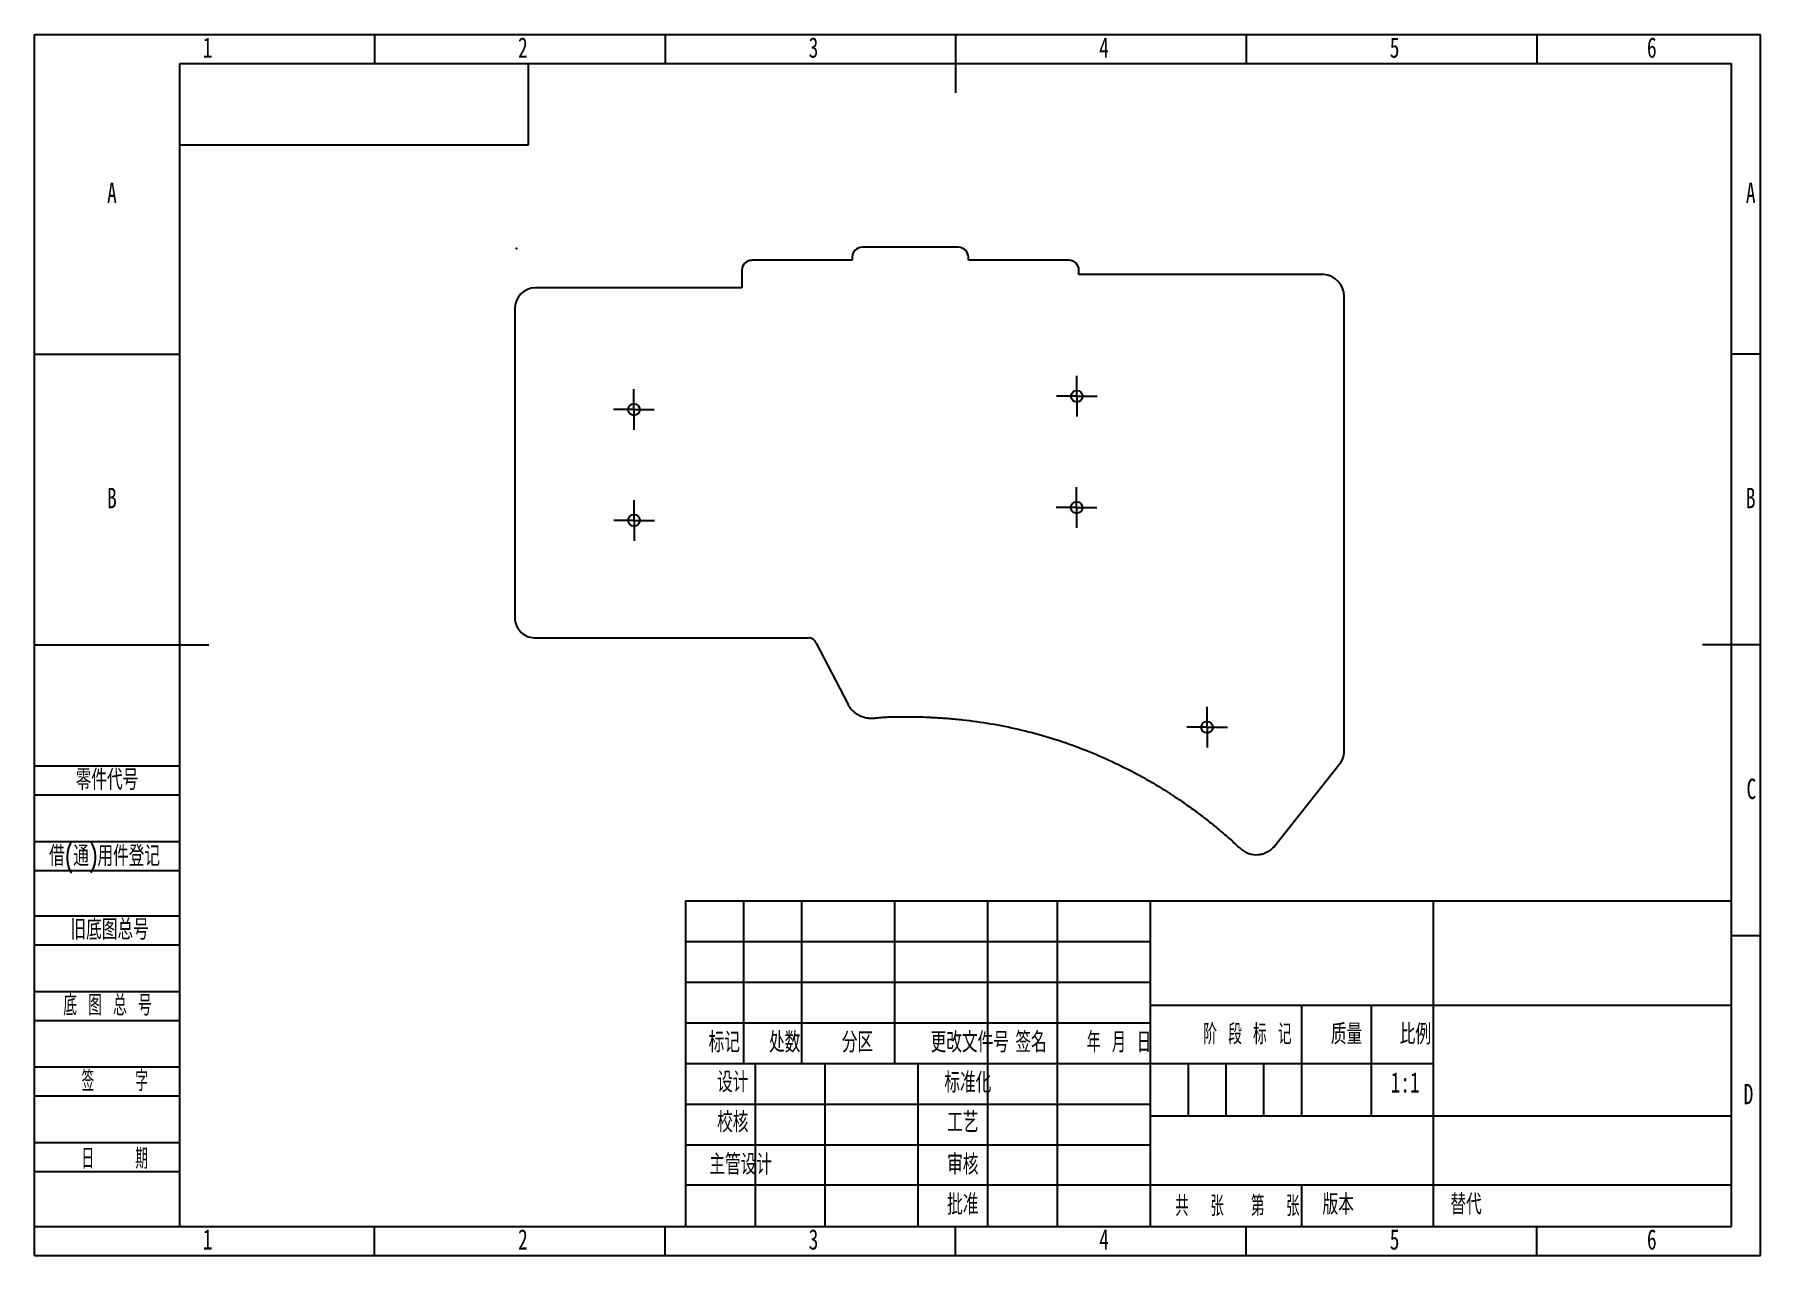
# Model space of a CAD drawing. Header units: millimetres. Extents: x 0 to 297, y 0 to 210.
import ezdxf

# ---------------------------------------------------------------- set-up
doc = ezdxf.new("R2010")
doc.units = ezdxf.units.MM
doc.header["$PDSIZE"] = -1
doc.layers.add('图框', color=7, linetype='Continuous')
doc.layers.add('粗实线层', color=7, linetype='Continuous', lineweight=25)
doc.styles.add('SLDTEXTSTYLE0', font='TXT', dxfattribs={"width": 0.7, "bigfont": 'bigfont'})
doc.styles.add('SLDTEXTSTYLE1', font='TXT', dxfattribs={"width": 0.6, "bigfont": 'bigfont'})
doc.styles.add('SLDTEXTSTYLE2', font='TXT', dxfattribs={"width": 0.614286, "bigfont": 'bigfont'})
doc.styles.add('SLDTEXTSTYLE3', font='TXT', dxfattribs={"width": 0.62, "bigfont": 'bigfont'})
doc.styles.add('SLDTEXTSTYLE4', font='TXT', dxfattribs={"width": 0.566667, "bigfont": 'bigfont'})
doc.styles.add('SLDTEXTSTYLE5', font='TXT', dxfattribs={"width": 0.7})

# ---------------------------------------------------------------- blocks, each defined once
blk = doc.blocks.new('SW_CENTERMARKSYMBOL_0')
at = {"layer": '图框', "color": 0}
for p, q in [((0, 2.5), (0, 3.5)), ((-2.5, 0), (-3.5, 0)), ((0, 0), (-2.5, 0)), ((0, 0), (0, 2.5)), ((0, 0), (0, -2.5)), ((0, 0), (2.5, 0)), ((2.5, 0), (3.5, 0)), ((0, -2.5), (0, -3.5))]:
    blk.add_line(p, q, dxfattribs=at)
blk = doc.blocks.new('SW_CENTERMARKSYMBOL_1')
at = {"layer": '图框', "color": 0}
for p, q in [((0, 2.5), (0, 3.5)), ((-2.5, 0), (-3.5, 0)), ((0, 0), (-2.5, 0)), ((0, 0), (0, 2.5)), ((0, 0), (0, -2.5)), ((0, 0), (2.5, 0)), ((2.5, 0), (3.5, 0)), ((0, -2.5), (0, -3.5))]:
    blk.add_line(p, q, dxfattribs=at)
blk = doc.blocks.new('SW_CENTERMARKSYMBOL_2')
at = {"layer": '图框', "color": 0}
for p, q in [((0, 2.5), (0, 3.5)), ((-2.5, 0), (-3.5, 0)), ((0, 0), (-2.5, 0)), ((0, 0), (0, 2.5)), ((0, 0), (0, -2.5)), ((0, 0), (2.5, 0)), ((2.5, 0), (3.5, 0)), ((0, -2.5), (0, -3.5))]:
    blk.add_line(p, q, dxfattribs=at)
blk = doc.blocks.new('SW_CENTERMARKSYMBOL_3')
at = {"layer": '图框', "color": 0}
for p, q in [((0, 2.5), (0, 3.5)), ((-2.5, 0), (-3.5, 0)), ((0, 0), (-2.5, 0)), ((0, 0), (0, 2.5)), ((0, 0), (0, -2.5)), ((0, 0), (2.5, 0)), ((2.5, 0), (3.5, 0)), ((0, -2.5), (0, -3.5))]:
    blk.add_line(p, q, dxfattribs=at)
blk = doc.blocks.new('SW_CENTERMARKSYMBOL_4')
at = {"layer": '图框', "color": 0}
for p, q in [((0, 2.5), (0, 3.5)), ((-2.5, 0), (-3.5, 0)), ((0, 0), (-2.5, 0)), ((0, 0), (0, 2.5)), ((0, 0), (0, -2.5)), ((0, 0), (2.5, 0)), ((2.5, 0), (3.5, 0)), ((0, -2.5), (0, -3.5))]:
    blk.add_line(p, q, dxfattribs=at)

msp = doc.modelspace()

# ---------------------------------------------------------------- linework, layer by layer
at = {"color": 7, "linetype": 'Continuous'}
for q in [(82.93, 173.26), (82.95, 173.22)]:
    msp.add_line((82.93, 173.22), q, dxfattribs=at)
at = {"color": 7, "linetype": 'Continuous', "lineweight": 25}
for p, q in [((158.99, 173.41), (142.41, 173.41)), ((121.72, 169.45), (121.72, 166.44)), ((140.69, 171.17), (123.43, 171.17)), ((140.69, 171.69), (140.69, 171.17)), ((160.7, 171.17), (160.7, 171.69)), ((178.01, 171.17), (160.7, 171.17)), ((179.73, 168.74), (179.73, 169.46)), ((121.72, 166.44), (86.19, 166.44)), ((221.85, 168.74), (179.73, 168.74)), ((225.36, 86.74), (225.36, 164.96)), ((82.66, 162.88), (82.66, 109.67)), ((86.32, 106.24), (133.15, 106.24)), ((134.53, 105.3), (139.93, 94.86)), ((213.4, 70.41), (224.43, 84.39))]:
    msp.add_line(p, q, dxfattribs=at)
for centre in [(179.35, 147.78), (103.15, 145.49), (179.32, 128.64), (103.16, 126.44), (201.77, 90.85)]:
    msp.add_circle(centre, 1, dxfattribs=at)
for centre, radius, start, end in [((142.41, 171.69), 1.71, 90, 180), ((158.99, 171.69), 1.71, 0, 90), ((123.43, 169.45), 1.71, 90, 180), ((178.01, 169.46), 1.71, 0, 90), ((86.23, 162.88), 3.57, 90.6196, 180), ((221.58, 164.96), 3.78, 0, 85.9567), ((86.1, 109.67), 3.44, 180, 273.6354), ((133.15, 104.76), 1.48, 21.2215, 90), ((221.93, 86.74), 3.44, 316.8376, 360)]:
    msp.add_arc(centre, radius, start, end, dxfattribs=at)
msp.add_open_spline([(139.93, 94.86), (139.98, 94.75), (140.1, 94.54), (140.34, 94.19), (140.57, 93.9), (140.89, 93.59), (141.16, 93.36), (141.49, 93.12), (141.86, 92.92), (142.19, 92.76), (142.6, 92.62), (142.95, 92.52), (143.38, 92.45), (143.86, 92.42), (144.45, 92.42), (145.34, 92.49), (146.31, 92.6), (147.49, 92.64), (148.73, 92.65), (150.36, 92.67), (151.98, 92.65), (153.41, 92.61), (154.19, 92.56), (155.07, 92.51), (156.04, 92.47), (157.68, 92.33), (160.5, 92.08), (164.54, 91.51), (169.32, 90.56), (174.04, 89.32), (178.67, 87.8), (183.21, 86), (187.63, 83.94), (191.92, 81.62), (195.38, 79.48), (198.07, 77.66), (200.05, 76.24), (201.98, 74.74), (203.57, 73.47), (204.79, 72.41), (205.74, 71.6), (206.47, 70.94), (206.99, 70.44), (207.32, 70.15), (207.55, 69.94), (207.88, 69.68), (208.32, 69.4), (209.22, 68.99), (210.31, 68.87), (211.39, 69.08), (211.96, 69.3), (212.32, 69.51), (212.51, 69.63), (212.6, 69.69), (212.88, 69.89), (213.1, 70.09), (213.31, 70.3), (213.4, 70.41)], degree=3, knots=[-0.000218, -0.000218, -0.000218, -0.000218, 0.00369, 0.007597, 0.011504, 0.015412, 0.019319, 0.023227, 0.027134, 0.031041, 0.034949, 0.038856, 0.042763, 0.046671, 0.054485, 0.0623, 0.07793, 0.093559, 0.109189, 0.124818, 0.156077, 0.171707, 0.179521, 0.187336, 0.202965, 0.218595, 0.249854, 0.312372, 0.37489, 0.437408, 0.499925, 0.562443, 0.624961, 0.687479, 0.749997, 0.781256, 0.812515, 0.843774, 0.875033, 0.890662, 0.906292, 0.921921, 0.929736, 0.933643, 0.937551, 0.941458, 0.945365, 0.95318, 0.96881, 0.976624, 0.984439, 0.986393, 0.988346, 0.9903, 0.992254, 0.996161, 1.000068, 1.000068, 1.000068, 1.000068], dxfattribs=at)
at = {"color": 7, "linetype": 'Continuous'}
msp.add_point((82.93, 173.22), dxfattribs=at)
at = {"layer": '图框'}
for p, q in [((0, 0), (0, 210)), ((0, 210), (297, 210)), ((58.5, 210), (58.5, 205)), ((108.5, 210), (108.5, 205)), ((208.5, 210), (208.5, 205)), ((258.5, 210), (258.5, 205)), ((297, 0), (297, 210)), ((0, 155), (25, 155)), ((297, 155), (292, 155)), ((0, 84.22), (25, 84.22)), ((0, 79.22), (25, 79.22)), ((0, 71.22), (25, 71.22)), ((0, 66.22), (25, 66.22)), ((0, 58.43), (25, 58.43)), ((112, 54), (192, 54)), ((297, 55), (292, 55)), ((0, 53.43), (25, 53.43)), ((0, 45.43), (25, 45.43)), ((112, 47), (192, 47)), ((0, 40.43), (25, 40.43)), ((198.5, 33), (198.5, 24)), ((205, 33), (205, 24)), ((211.5, 33), (211.5, 24)), ((0, 32.43), (25, 32.43)), ((0, 27.43), (25, 27.43)), ((0, 19.43), (25, 19.43)), ((0, 14.43), (25, 14.43)), ((0, 5), (25, 5)), ((58.5, 0), (58.5, 5)), ((108.5, 0), (108.5, 5)), ((208.5, 0), (208.5, 5)), ((258.5, 0), (258.5, 5)), ((0, 0), (297, 0))]:
    msp.add_line(p, q, dxfattribs=at)
at = {"layer": '图框', "lineweight": 25}
for p, q in [((158.5, 210), (158.5, 200)), ((0, 105), (30, 105)), ((297, 105), (287, 105)), ((112, 61), (112, 5)), ((112, 61), (292, 61)), ((122, 61), (122, 33)), ((132, 61), (132, 33)), ((148, 61), (148, 33)), ((164, 61), (164, 5)), ((176, 61), (176, 5)), ((191.97, 61.05), (192, 5)), ((240.69, 61), (240.69, 5)), ((191.98, 43.05), (291.98, 43.05)), ((218, 43.07), (218, 24.07)), ((230, 43), (230, 24)), ((112, 40), (192, 40)), ((112, 33), (192, 33)), ((124, 33), (124, 5)), ((136, 33), (136, 5)), ((152, 33), (152, 5)), ((192.02, 33), (240.69, 33)), ((112, 26), (192, 26)), ((192, 24), (292, 24)), ((112, 19), (192, 19)), ((112, 12.17), (192, 12.17)), ((192, 12.17), (292, 12.17)), ((218, 12.17), (218, 5)), ((25, 5), (292, 5)), ((158.5, 0), (158.5, 5))]:
    msp.add_line(p, q, dxfattribs=at)
at = {"layer": '图框', "linetype": 'Continuous', "lineweight": 25}
for p, q in [((25, 5), (25, 205)), ((25, 205), (292, 205)), ((292, 5), (292, 205))]:
    msp.add_line(p, q, dxfattribs=at)
at = {"layer": '粗实线层'}
for p, q in [((85, 191), (85, 205)), ((25, 191), (85, 191))]:
    msp.add_line(p, q, dxfattribs=at)

# ---------------------------------------------------------------- block references
at = {"layer": '图框'}
for name, p in [('SW_CENTERMARKSYMBOL_0', (103.15, 145.49)), ('SW_CENTERMARKSYMBOL_3', (179.35, 147.78)), ('SW_CENTERMARKSYMBOL_4', (179.32, 128.64)), ('SW_CENTERMARKSYMBOL_2', (103.16, 126.44)), ('SW_CENTERMARKSYMBOL_1', (201.77, 90.85))]:
    msp.add_blockref(name, p, dxfattribs=at)

# ---------------------------------------------------------------- texts
at = {"layer": '图框', "char_height": 3.5}
for s, insert, attachment_point, style in [('1', (29.79, 209.51), 2, 'SLDTEXTSTYLE5'), ('2', (84.04, 209.51), 2, 'SLDTEXTSTYLE5'), ('3', (134.04, 209.51), 2, 'SLDTEXTSTYLE5'), ('4', (184.04, 209.51), 2, 'SLDTEXTSTYLE5'), ('5', (234.04, 209.51), 2, 'SLDTEXTSTYLE5'), ('6', (278.3, 209.51), 2, 'SLDTEXTSTYLE5'), ('A', (13.32, 184.51), 2, 'SLDTEXTSTYLE5'), ('A', (295.32, 184.51), 2, 'SLDTEXTSTYLE5'), ('B', (13.32, 132.03), 2, 'SLDTEXTSTYLE5'), ('B', (295.32, 132.03), 2, 'SLDTEXTSTYLE5'), ('零件代号', (7.08, 83.58), 1, 'SLDTEXTSTYLE0'), ('C', (295.43, 82.01), 2, 'SLDTEXTSTYLE5'), ('借(通)用件登记', (2.5, 70.47), 1, 'SLDTEXTSTYLE0'), ('旧底图总号', (6.19, 57.82), 1, 'SLDTEXTSTYLE0'), ('底 图 总 号', (4.95, 44.77), 1, 'SLDTEXTSTYLE2'), ('标记', (118.7, 38.42), 2, 'SLDTEXTSTYLE0'), ('处数', (129.09, 38.42), 2, 'SLDTEXTSTYLE0'), ('分区', (141.61, 38.42), 2, 'SLDTEXTSTYLE0'), ('更改文件号', (160.94, 38.42), 2, 'SLDTEXTSTYLE0'), ('签名', (171.48, 38.42), 2, 'SLDTEXTSTYLE0'), ('年 月 日', (186.59, 38.42), 2, 'SLDTEXTSTYLE3'), ('阶 段 标 记', (208.72, 39.81), 2, 'SLDTEXTSTYLE2'), ('质量', (225.77, 39.81), 2, 'SLDTEXTSTYLE0'), ('比例', (237.62, 39.81), 2, 'SLDTEXTSTYLE0'), ('签    字', (13.81, 31.76), 2, 'SLDTEXTSTYLE4'), ('设计', (120.15, 31.56), 2, 'SLDTEXTSTYLE0'), ('标准化', (160.61, 31.49), 2, 'SLDTEXTSTYLE0'), ('1:1', (235.86, 31.52), 2, 'SLDTEXTSTYLE5'), ('D', (294.93, 29.51), 2, 'SLDTEXTSTYLE5'), ('校核', (120.15, 24.68), 2, 'SLDTEXTSTYLE0'), ('工艺', (159.74, 24.64), 2, 'SLDTEXTSTYLE0'), ('日    期', (13.81, 18.41), 2, 'SLDTEXTSTYLE4'), ('主管设计', (121.51, 17.4), 2, 'SLDTEXTSTYLE0'), ('审核', (159.74, 17.4), 2, 'SLDTEXTSTYLE0'), ('批准', (159.74, 10.52), 2, 'SLDTEXTSTYLE0'), ('共  张', (200.48, 10.26), 2, 'SLDTEXTSTYLE1'), ('第  张', (213.51, 10.26), 2, 'SLDTEXTSTYLE1'), ('版本', (224.34, 10.53), 2, 'SLDTEXTSTYLE0'), ('替代', (243.64, 10.53), 1, 'SLDTEXTSTYLE0'), ('1', (29.79, 4.51), 2, 'SLDTEXTSTYLE5'), ('2', (84.04, 4.51), 2, 'SLDTEXTSTYLE5'), ('3', (134.04, 4.51), 2, 'SLDTEXTSTYLE5'), ('4', (184.04, 4.51), 2, 'SLDTEXTSTYLE5'), ('5', (234.04, 4.51), 2, 'SLDTEXTSTYLE5'), ('6', (278.3, 4.51), 2, 'SLDTEXTSTYLE5')]:
    msp.add_mtext(s, dxfattribs=dict(at, insert=insert, attachment_point=attachment_point, style=style))

doc.saveas('drawing.dxf')
